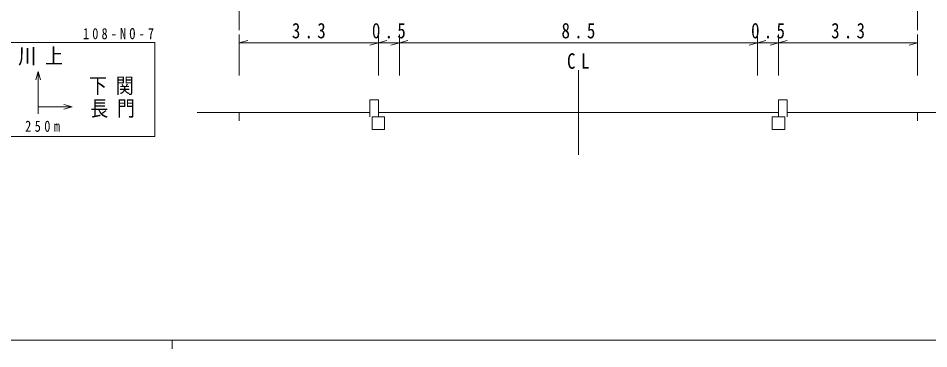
# Model space of a CAD drawing. Units: millimetres, scale not verified. Extents: x 40000 to 680000, y 20000 to 380000.
# Drawn here: x 149710 to 257777, y 204000 to 243172 of the extents above; entities that cross this region are included whole.
import ezdxf
from ezdxf.enums import TextEntityAlignment as Align

# ---------------------------------------------------------------- set-up
doc = ezdxf.new("R2010")
doc.units = ezdxf.units.MM
doc.header["$LTSCALE"] = 1000
for name, color, linetype, lineweight in [('M-BGD', 7, 'Continuous', 13), ('M-STR-STRC', 7, 'Continuous', 13), ('M-TTL-BAND', 7, 'Continuous', 13)]:
    doc.layers.add(name, color=color, linetype=linetype, lineweight=lineweight)
doc.styles.add('ＭＳ ゴシック', font='')
doc.styles.get('ＭＳ ゴシック').set_extended_font_data('MS Gothic')

msp = doc.modelspace()

# ---------------------------------------------------------------- linework, layer by layer
at = {"layer": 'M-BGD'}
for p, q in [((175951, 241759), (175951, 246104)), ((256451, 246104), (256451, 241759)), ((175951, 236397), (175951, 241259)), ((192451, 236397), (192451, 241259)), ((194951, 236397), (194951, 241259)), ((237451, 241259), (237451, 236397)), ((239951, 241259), (239951, 236397)), ((256451, 241259), (256451, 236397)), ((175951, 240259), (176951, 240539)), ((175951, 240259), (192451, 240259)), ((192451, 240259), (191451, 239979)), ((192451, 240259), (193451, 240539)), ((192451, 240259), (194951, 240259)), ((194951, 240259), (193951, 239979)), ((194951, 240259), (195951, 240539)), ((194951, 240259), (237451, 240259)), ((237451, 240259), (236451, 239979)), ((237451, 240259), (238451, 240539)), ((237451, 240259), (239951, 240259)), ((239951, 240259), (238951, 239979)), ((239951, 240259), (240951, 240539)), ((239951, 240259), (256451, 240259)), ((256451, 240259), (255451, 239979)), ((216201, 232001), (216201, 237001)), ((191451, 232001), (191451, 233501)), ((240951, 232001), (240951, 233501)), ((175951, 232001), (170951, 232001)), ((175951, 231501), (175951, 231001)), ((191451, 232001), (191451, 231501)), ((192451, 232001), (192451, 231501)), ((216201, 232001), (216201, 227001)), ((239951, 232001), (239951, 231501)), ((240951, 232001), (240951, 231501)), ((256451, 232001), (261451, 232001)), ((256451, 231501), (256451, 231001))]:
    msp.add_line(p, q, dxfattribs=at)
for points in [[(194951, 232001), (192451, 232001), (192451, 233501), (191451, 233501)], [(194951, 232001), (237451, 232001), (239951, 232001), (239951, 233501), (240951, 233501)], [(191451, 233001), (191451, 232001), (175951, 232001), (175951, 231501)], [(240951, 233001), (240951, 232001), (256451, 232001), (256451, 231501)]]:
    msp.add_lwpolyline(points, dxfattribs=at)
for points in [[(193201, 230001), (191701, 230001), (191701, 231501), (193201, 231501)], [(239201, 230001), (240701, 230001), (240701, 231501), (239201, 231501)]]:
    msp.add_lwpolyline(points, close=True, dxfattribs=at)
at = {"layer": 'M-STR-STRC'}
for p, q in [((152081, 231825), (152085, 236863)), ((152082, 232673), (156122, 232670))]:
    msp.add_line(p, q, dxfattribs=at)
msp.add_lwpolyline([(165927, 229150), (148538, 229163), (148546, 240307), (165935, 240294)], close=True, dxfattribs=at)
for points in [[(151804, 235863), (152085, 236863), (152364, 235862)], [(155122, 232950), (156122, 232670), (155122, 232390)]]:
    msp.add_lwpolyline(points, dxfattribs=at)
at = {"layer": 'M-TTL-BAND'}
for p, q in [((40000, 205000), (579000, 205000)), ((168000, 205000), (168000, 204000))]:
    msp.add_line(p, q, dxfattribs=at)

# ---------------------------------------------------------------- texts
at = {"layer": 'M-BGD', "char_height": 1833, "attachment_point": 7, "style": 'ＭＳ ゴシック'}
for s, insert in [('\\T1.51;\\W0.8;3.3', (182192, 240759)), ('\\T1.51;\\W0.8;0.5', (191692, 240759)), ('\\T1.51;\\W0.8;8.5', (214192, 240759)), ('\\T1.51;\\W0.8;0.5', (236692, 240759)), ('\\T1.51;\\W0.8;3.3', (246192, 240759)), ('\\T1.68;\\W0.8;CL', (214843, 237153))]:
    msp.add_mtext(s, dxfattribs=dict(at, insert=insert))
at = {"layer": 'M-STR-STRC', "style": 'ＭＳ ゴシック', "width": 0.85}
for s, p in [('川 上', (149718, 237226)), ('下 関', (158107, 233715)), ('長 門', (158263, 231023))]:
    msp.add_text(s, height=1833, dxfattribs=at).set_placement(p, align=Align.BOTTOM_LEFT)
at = {"layer": 'M-STR-STRC', "char_height": 1320, "attachment_point": 7, "style": 'ＭＳ ゴシック'}
for s, insert in [('\\T1.53;\\W0.8;108-NO-7', (157404, 240665)), ('\\T1.58;\\W0.8;250m', (150537, 229696))]:
    msp.add_mtext(s, dxfattribs=dict(at, insert=insert))

doc.saveas('drawing.dxf')
